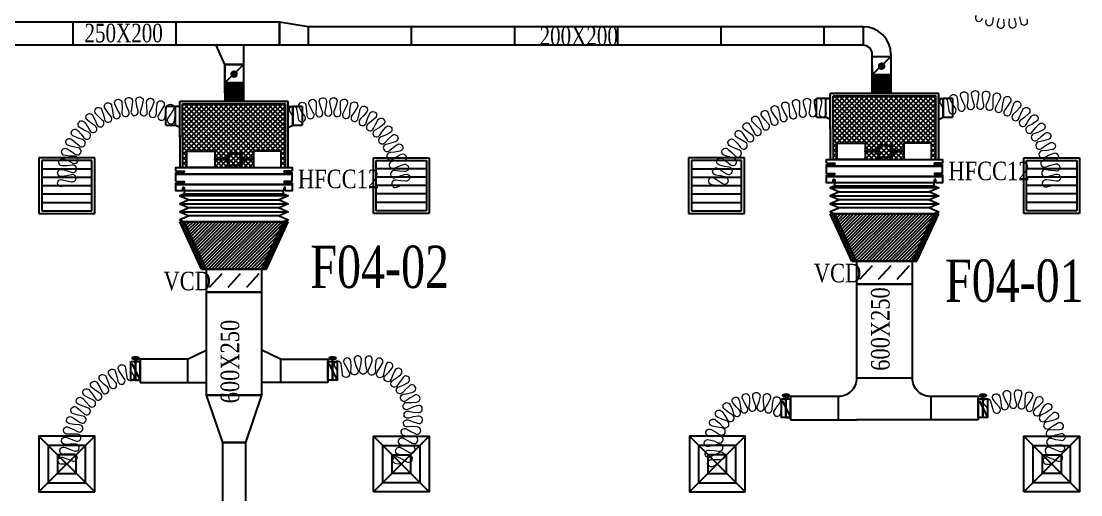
# Model space of a CAD drawing. Header units: metres. Extents: x 352651 to 1421851, y -87441 to -24441.
# Drawn here: x 666491 to 677895, y -72090 to -66988 of the extents above; entities that cross this region are included whole.
import ezdxf
from ezdxf.enums import TextEntityAlignment as Align

# ---------------------------------------------------------------- set-up
doc = ezdxf.new("R2010")
doc.units = ezdxf.units.M
doc.header["$LTSCALE"] = 300
doc.header["$MEASUREMENT"] = 0
for name, color, linetype in [('bat noi mem', 4, 'CONTINUOUS'), ('CUAGIO', 2, 'CONTINUOUS'), ('KT', 1, 'CONTINUOUS'), ('thiet bi', 11, 'CONTINUOUS')]:
    doc.layers.add(name, color=color, linetype=linetype)
doc.layers.add('noi mem', color=5, linetype='BATTING', lineweight=0)
doc.styles.add('PHU', font='vntimeh.shx', dxfattribs={"width": 0.8})
doc.styles.add('ROMANS', font='romans.shx', dxfattribs={"width": 0.75, "bigfont": 'romancvn.shx'})
doc.linetypes.add('BATTING', pattern='A,0.0001,-0.1,[134,ltypeshp.shx,S=0.1,R=0,X=-0.1,Y=0],-0.2,[134,ltypeshp.shx,S=0.1,R=180,X=0.1,Y=0],-0.1', length=0.4001)
pattern_1 = [(0, (207596.001, 216126.754), (6.25, -12.5), [0, -12.5])]
pattern_2 = [(0, (214595.673, 216212.526), (6.25, -12.5), [0, -12.5])]

# ---------------------------------------------------------------- blocks, each defined once
blk = doc.blocks.new('SAD')
at = {"layer": 'CUAGIO', "color": 8}
for p, q in [((-300, -300), (300, 300)), ((300, -300), (-300, 300))]:
    blk.add_line(p, q, dxfattribs=at)
at = {"layer": 'CUAGIO'}
blk.add_lwpolyline([(300, -300), (300, 300), (-300, 300), (-300, -300)], close=True, dxfattribs=at)
at = {"layer": 'CUAGIO', "color": 8}
for points in [[(200, -200), (200, 200), (-200, 200), (-200, -200)], [(100, -100), (100, 100), (-100, 100), (-100, -100)]]:
    blk.add_lwpolyline(points, close=True, dxfattribs=at)
blk = doc.blocks.new('SAG')
at = {"layer": 'CUAGIO'}
for p, q in [((-300, 300), (-300, -300)), ((300, 300), (-300, 300)), ((300, -300), (300, 300)), ((-300, -300), (300, -300))]:
    blk.add_line(p, q, dxfattribs=at)
at = {"layer": 'CUAGIO', "color": 8}
for p, q in [((-270, 270), (-270, -270)), ((270, 270), (-270, 270)), ((-180, -270), (-180, 270)), ((-90, -270), (-90, 270)), ((0, -270), (0, 270)), ((90, -270), (90, 270)), ((180, -270), (180, 270)), ((270, -270), (270, 270)), ((-270, -270), (270, -270))]:
    blk.add_line(p, q, dxfattribs=at)
blk = doc.blocks.new('1-van gio D200')
at = {"layer": 'CUAGIO'}
h = blk.add_hatch(dxfattribs=at)
h.set_pattern_fill('ANSI31', color=256, scale=100, style=0)
edge = h.paths.add_edge_path()
edge.add_ellipse((486127, -58494), major_axis=(-38.1, 0), ratio=0.310482, start_angle=0, end_angle=360, ccw=False)
for p, q in [((486127, -58257), (486127, -58494)), ((486167, -58437), (486087, -58277))]:
    blk.add_line(p, q, dxfattribs=at)
at = {"layer": 'CUAGIO', "const_width": 3}
for points in [[(486127, -58457), (486177, -58457), (486177, -58257), (486077, -58257), (486077, -58457), (486127, -58457)], [(486127, -58257), (486127, -58494)], [(486167, -58437), (486087, -58277)]]:
    blk.add_lwpolyline(points, dxfattribs=at)
at = {"layer": 'CUAGIO'}
blk.add_lwpolyline([(486177, -58457), (486077, -58457), (486077, -58257), (486177, -58257)], close=True, dxfattribs=at)
at = {"layer": 'CUAGIO', "const_width": 5.35}
blk.add_lwpolyline([(486131, -58357, -1), (486123, -58357, -1)], format="xyb", close=True, dxfattribs=at)
at = {"layer": 'CUAGIO', "extrusion": (0, 0, -1)}
blk.add_ellipse((486127, -58494), major_axis=(-38.1, 0), ratio=0.310482, start_param=-1.570796, end_param=4.712389, dxfattribs=at)
blk = doc.blocks.new('bac noi mem')
at = {"layer": 'bat noi mem'}
for p, q in [((493887, -64673), (493867, -64693)), ((494067, -64693), (493867, -64693)), ((493867, -64693), (493887, -64713)), ((493887, -64713), (493867, -64733)), ((494067, -64733), (493867, -64733)), ((493867, -64733), (493887, -64753)), ((493887, -64753), (493867, -64773)), ((494067, -64773), (493867, -64773)), ((493867, -64773), (493887, -64793)), ((494047, -64673), (493887, -64673)), ((494047, -64713), (493887, -64713)), ((494047, -64753), (493887, -64753)), ((494047, -64673), (494067, -64693)), ((494067, -64693), (494047, -64713)), ((494047, -64713), (494067, -64733)), ((494067, -64733), (494047, -64753)), ((494047, -64753), (494067, -64773)), ((494067, -64773), (494047, -64793)), ((493887, -64793), (493867, -64813)), ((494067, -64813), (493867, -64813)), ((493867, -64813), (493887, -64833)), ((493887, -64833), (493867, -64853)), ((494067, -64853), (493867, -64853)), ((493867, -64853), (493887, -64873)), ((494047, -64793), (493887, -64793)), ((494047, -64833), (493887, -64833)), ((494047, -64873), (493887, -64873)), ((494047, -64793), (494067, -64813)), ((494067, -64813), (494047, -64833)), ((494047, -64833), (494067, -64853)), ((494067, -64853), (494047, -64873))]:
    blk.add_line(p, q, dxfattribs=at)

msp = doc.modelspace()

# ---------------------------------------------------------------- hatches: boundary and pattern name
at = {"layer": 'CUAGIO'}
h = msp.add_hatch(dxfattribs=at)
h.set_pattern_fill('DOTS', color=256, scale=200, style=0)
h.set_pattern_definition([(0, (-166157.792, -7788.419), (6.25, -12.5), [0, -12.5])])
h.paths.add_polyline_path([(669366, -68562.9), (669336, -68562.9), (669336, -67882.9), (668229, -67882.9), (668229, -68235.6), (668229, -68562.9), (668199, -68562.9), (668199, -68220.6), (668199, -67852.9), (669366, -67852.9)])
h = msp.add_hatch(dxfattribs=at)
h.set_pattern_fill('DOTS', color=256, scale=200, style=0)
h.set_pattern_definition([(0, (-159158.121, -7702.647), (6.25, -12.5), [0, -12.5])])
h.paths.add_polyline_path([(676365.6, -68477.1), (676335.6, -68477.1), (676335.6, -67797.1), (675228.6, -67797.1), (675228.6, -68149.8), (675228.6, -68477.1), (675198.6, -68477.1), (675198.6, -68134.8), (675198.6, -67767.1), (676365.6, -67767.1)])
at = {"layer": 'CUAGIO', "ltscale": 1.5}
h = msp.add_hatch(dxfattribs=at)
h.set_pattern_fill('ANSI37', color=9, scale=300, angle=360, style=0)
h.set_pattern_definition([(45, (3899.67, 85.772), (-26.5165043, 26.5165043), []), (135, (3899.67, 85.772), (-26.5165043, -26.5165043), [])])
h.paths.add_polyline_path([(675228.6, -67797.1), (675228.6, -68149.8), (675228.6, -68477.1), (675274.7, -68477.1), (675274.7, -68302.1), (675574.7, -68302.1), (675574.7, -68385.1), (675694.3, -68385.1), (675694.3, -68369.4), (675704.9, -68369.4), (675704.9, -68409.8), (675694.3, -68409.8), (675694.3, -68394.2), (675574.7, -68394.2), (675574.7, -68477.1), (675718, -68477.1), (675718, -68455, -0.3246808), (675714.8, -68452.7, 0.7258824), (675721.2, -68452.7), (675721.2, -68450.5, -0.5097979), (675718, -68455), (675718, -68477.1), (675989.6, -68477.1), (675989.6, -68394.2), (675884.3, -68394.2), (675884.3, -68409.8), (675873.8, -68409.8), (675873.8, -68369.4), (675884.3, -68369.4), (675884.3, -68385.1), (675989.6, -68385.1), (675989.6, -68302.1), (676289.6, -68302.1), (676289.6, -68477.1), (676335.6, -68477.1), (676335.6, -67797.1)])
h.paths.add_polyline_path([(675857.4, -68326.6), (675857.4, -68452.7, 0.3246808), (675860.7, -68455, -0.5097977), (675857.4, -68450.5), (675857.4, -68328.7, -1.0000004), (675863.9, -68326.6, 0.7258824)], flags=16)
h = msp.add_hatch(dxfattribs=at)
h.set_pattern_fill('ANSI37', color=9, scale=300, angle=360, style=0)
h.set_pattern_definition([(45, (-3100, 0), (-26.5165043, 26.5165043), []), (135, (-3100, 0), (-26.5165043, -26.5165043), [])])
h.paths.add_polyline_path([(668229, -67882.9), (668229, -68235.6), (668229, -68562.9), (668275, -68562.9), (668275, -68387.9), (668575, -68387.9), (668575, -68470.8), (668694.7, -68470.8), (668694.7, -68455.2), (668705.2, -68455.2), (668705.2, -68495.6), (668694.7, -68495.6), (668694.7, -68479.9), (668575, -68479.9), (668575, -68562.9), (668718.3, -68562.9), (668718.3, -68540.8, -0.3246808), (668715.1, -68538.4, 0.7258824), (668721.6, -68538.4), (668721.6, -68536.3, -0.5097979), (668718.3, -68540.8), (668718.3, -68562.9), (668989.9, -68562.9), (668989.9, -68479.9), (668884.7, -68479.9), (668884.7, -68495.6), (668874.1, -68495.6), (668874.1, -68455.2), (668884.7, -68455.2), (668884.7, -68470.8), (668989.9, -68470.8), (668989.9, -68387.9), (669289.9, -68387.9), (669289.9, -68562.9), (669336, -68562.9), (669336, -67882.9)])
h.paths.add_polyline_path([(668857.8, -68412.3), (668857.8, -68538.4, 0.3246808), (668861, -68540.8, -0.5097977), (668857.8, -68536.3), (668857.8, -68414.4, -1.0000004), (668864.2, -68412.3, 0.7258824)], flags=16)
at = {"layer": 'CUAGIO'}
h = msp.add_hatch(dxfattribs=at)
h.set_pattern_fill('DOTS', color=256, scale=200, style=0)
h.set_pattern_definition(pattern_2)
h.paths.add_polyline_path([(675248.6, -69062.6), (675198.6, -69062.6), (675432.1, -69572.6), (675482.1, -69572.6)])
h = msp.add_hatch(dxfattribs=at)
h.set_pattern_fill('ANSI31', color=256, scale=200, style=0)
h.set_pattern_definition([(45, (-181458.12, -88159.012), (-17.6776695, 17.6776695), [])])
h.paths.add_polyline_path([(676082.1, -69572.6), (675482.1, -69572.6), (675248.6, -69062.6), (676315.6, -69062.6)])
h = msp.add_hatch(dxfattribs=at)
h.set_pattern_fill('DOTS', color=256, scale=200, style=0)
h.set_pattern_definition(pattern_2)
h.paths.add_polyline_path([(676082.1, -69572.6), (676132.1, -69572.6), (676365.6, -69062.6), (676315.6, -69062.6)])
h = msp.add_hatch(dxfattribs=at)
h.set_pattern_fill('DOTS', color=256, scale=200, style=0)
h.set_pattern_definition(pattern_1)
h.paths.add_polyline_path([(668249, -69148.4), (668199, -69148.4), (668432.5, -69658.4), (668482.5, -69658.4)])
h = msp.add_hatch(dxfattribs=at)
h.set_pattern_fill('ANSI31', color=256, scale=200, style=0)
h.set_pattern_definition([(45, (-181457.792, -88414.807), (-17.6776695, 17.6776695), [])])
h.paths.add_polyline_path([(669082.5, -69658.4), (668482.5, -69658.4), (668249, -69148.4), (669316, -69148.4)])
h = msp.add_hatch(dxfattribs=at)
h.set_pattern_fill('DOTS', color=256, scale=200, style=0)
h.set_pattern_definition(pattern_1)
h.paths.add_polyline_path([(669082.5, -69658.4), (669132.5, -69658.4), (669366, -69148.4), (669316, -69148.4)])

# ---------------------------------------------------------------- linework, layer by layer
at = {"layer": 'bat noi mem'}
for p, q in [((669366, -68869.8), (668199, -68869.8)), ((676365.6, -68784), (675198.6, -68784)), ((675198.6, -68869.8), (676365.6, -68869.8)), ((675298.6, -68826.9), (676265.6, -68826.9)), ((668199, -68955.5), (669366, -68955.5)), ((668299, -68912.7), (669266, -68912.7)), ((675198.6, -68955.5), (676365.6, -68955.5)), ((676265.6, -68912.6), (675298.6, -68912.6)), ((668199, -69041.2), (669366, -69041.2)), ((669266, -68998.4), (668299, -68998.4)), ((669266, -69084.1), (668299, -69084.1)), ((675248.6, -69062.6), (676315.6, -69062.6)), ((676315.6, -69062.6), (675248.6, -69062.6)), ((676265.6, -68998.3), (675298.6, -68998.3)), ((668249, -69148.4), (669316, -69148.4)), ((669316, -69148.4), (668249, -69148.4))]:
    msp.add_line(p, q, dxfattribs=at)
for points in [[(675248.6, -68762.6), (675198.6, -68784), (675298.6, -68826.9), (675198.6, -68869.8), (675298.6, -68912.6), (675198.6, -68955.5), (675298.6, -68998.3), (675198.6, -69041.2), (675248.6, -69062.6)], [(676315.6, -68762.6), (676365.6, -68784), (676265.6, -68826.9), (676365.6, -68869.8), (676265.6, -68912.6), (676365.6, -68955.5), (676265.6, -68998.3), (676365.6, -69041.2), (676315.6, -69062.6)], [(668249, -68848.4), (668199, -68869.8), (668299, -68912.7), (668199, -68955.5), (668299, -68998.4), (668199, -69041.2), (668299, -69084.1), (668199, -69127), (668249, -69148.4)], [(669316, -68848.4), (669366, -68869.8), (669266, -68912.7), (669366, -68955.5), (669266, -68998.4), (669366, -69041.2), (669266, -69084.1), (669366, -69127), (669316, -69148.4)]]:
    msp.add_lwpolyline(points, dxfattribs=at)
at = {"layer": 'CUAGIO'}
for p, q in [((669269.6, -66997.2), (664829.6, -66997.2)), ((669269.6, -66997.2), (669269.6, -67247.2)), ((669579.6, -67047.2), (669269.6, -66997.2)), ((675551.5, -67047.2), (669579.6, -67047.2)), ((669579.6, -67047.2), (669579.6, -67247.2)), ((670689.6, -67047.2), (670689.6, -67247.2)), ((671799.6, -67047.2), (671799.6, -67247.2)), ((672909.5, -67047.2), (672909.5, -67247.2)), ((674019.5, -67047.2), (674019.5, -67247.2)), ((675129.5, -67047.2), (675129.5, -67247.2)), ((675551.5, -67047.2), (675551.5, -67247.2)), ((675551.5, -67247.2), (664629.7, -67247.2)), ((675551.5, -67247.2), (667015.4, -67247.2)), ((668682.5, -67452.9), (668589.8, -67247.2)), ((668882.5, -67247.2), (668882.5, -67564.3)), ((675651.5, -67567.1), (675651.5, -67347.2)), ((675651.5, -67367.2), (675851.5, -67367.2)), ((675651.5, -67567.1), (675851.5, -67367.2)), ((675851.5, -67347.2), (675851.5, -67767.1)), ((668882.5, -67452.9), (668682.5, -67452.9)), ((668682.5, -67652.9), (668882.5, -67452.9)), ((668682.5, -67759.9), (668682.5, -67452.9)), ((668682.5, -67452.9), (668882.5, -67452.9)), ((668882.5, -67441.9), (668882.5, -67652.9)), ((668882.5, -67445.7), (668882.5, -67759.9)), ((675651.5, -67731.8), (675651.5, -67520.8)), ((675851.5, -67567.1), (675651.5, -67567.1)), ((675851.5, -67520.8), (675851.5, -67731.8)), ((668882.5, -67652.9), (668682.5, -67652.9)), ((668199, -68235.6), (668199, -67852.9)), ((675048.9, -68021), (675048.9, -67821)), ((675148.6, -67821), (675048.9, -67821)), ((675148.6, -67821), (675148.6, -68021)), ((675148.6, -67821), (675148.6, -68021)), ((675198.6, -68149.8), (675198.6, -67767.1)), ((675228.6, -68149.8), (675228.6, -67797.1)), ((676415.6, -68021), (676415.6, -67821)), ((676415.6, -67821), (676415.6, -68021)), ((676415.6, -68021), (676415.6, -67821)), ((676515.3, -67821), (676515.3, -68021)), ((668049.3, -68106.8), (668049.3, -67906.8)), ((668149, -67906.8), (668049.3, -67906.8)), ((668149, -67906.8), (668149, -68106.8)), ((668149, -67906.8), (668149, -68106.8)), ((668149, -67906.8), (668149, -68106.8)), ((668229, -68235.6), (668229, -67882.9)), ((669416, -68106.8), (669416, -67906.8)), ((669416, -67906.8), (669416, -68106.8)), ((669416, -68106.8), (669416, -67906.8)), ((669515.7, -67906.8), (669515.7, -68106.8)), ((676415.6, -68021), (676515.3, -68021)), ((669416, -68106.8), (669515.7, -68106.8)), ((675198.6, -68134.8), (675198.6, -68477.1)), ((675228.6, -68134.8), (675228.6, -68477.1)), ((668199, -68220.6), (668199, -68562.9)), ((668229, -68220.6), (668229, -68562.9)), ((676365.6, -69062.6), (675198.6, -69062.6)), ((675432.1, -69572.6), (675198.6, -69062.6)), ((675198.6, -69062.6), (676365.6, -69062.6)), ((675248.6, -69062.6), (676315.6, -69062.6)), ((676315.6, -69062.6), (675248.6, -69062.6)), ((675482.1, -69572.6), (675248.6, -69062.6)), ((676082.1, -69572.6), (676315.6, -69062.6)), ((676132.1, -69572.6), (676365.6, -69062.6)), ((669366, -69148.4), (668199, -69148.4)), ((668432.5, -69658.4), (668199, -69148.4)), ((668199, -69148.4), (669366, -69148.4)), ((668249, -69148.4), (669316, -69148.4)), ((669316, -69148.4), (668249, -69148.4)), ((668482.5, -69658.4), (668249, -69148.4)), ((669082.5, -69658.4), (669316, -69148.4)), ((669132.5, -69658.4), (669366, -69148.4)), ((668482.5, -69658.4), (668432.5, -69658.4)), ((668432.5, -69658.4), (669132.5, -69658.4)), ((668482.5, -69658.4), (668432.5, -69658.4)), ((669082.5, -69658.4), (669132.5, -69658.4)), ((669082.5, -69658.4), (669132.5, -69658.4)), ((675482.1, -69572.6), (675432.1, -69572.6)), ((675432.1, -69572.6), (676132.1, -69572.6)), ((675482.1, -69572.6), (675432.1, -69572.6)), ((675649.1, -69623.3), (675515.2, -69771.9)), ((675849.1, -69623.3), (675715.2, -69771.9)), ((676049.1, -69623.3), (675915.2, -69771.9)), ((676082.1, -69572.6), (676132.1, -69572.6)), ((676082.1, -69572.6), (676132.1, -69572.6)), ((668649.4, -69709.1), (668515.5, -69857.7)), ((668849.4, -69709.1), (668715.5, -69857.7)), ((669049.4, -69709.1), (668915.5, -69857.7)), ((676082.1, -69822.6), (675482.1, -69822.6)), ((669082.5, -69908.4), (668482.5, -69908.4)), ((668282.5, -70630.3), (668482.5, -70530.3)), ((669282.5, -70630.3), (669082.5, -70530.3)), ((668282.5, -70630.3), (667772.5, -70630.3)), ((667772.5, -70630.3), (667772.5, -70880.3)), ((668282.5, -70630.3), (668282.5, -70880.3)), ((669282.5, -70630.3), (669792.5, -70630.3)), ((669282.5, -70630.3), (669282.5, -70880.3)), ((669792.5, -70630.3), (669792.5, -70880.3)), ((667772.5, -70880.3), (668482.5, -70880.3)), ((669792.5, -70880.3), (669082.5, -70880.3)), ((676082.1, -70832.6), (675482.1, -70832.6)), ((674772.1, -71032.6), (674772.1, -71282.6)), ((675282.1, -71032.6), (675282.1, -71282.6)), ((676282.1, -71032.6), (676282.1, -71282.6)), ((676792.1, -71032.6), (676792.1, -71282.6)), ((674772.1, -71282.6), (675482.1, -71282.6)), ((676792.1, -71282.6), (675482.1, -71282.6))]:
    msp.add_line(p, q, dxfattribs=at)
at = {"layer": 'CUAGIO', "color": 2}
for p, q in [((667049.6, -67247.2), (667049.6, -66997.2)), ((668159.6, -67247.2), (668159.6, -66997.2)), ((669269.6, -67247.2), (669269.6, -66997.2)), ((668682.5, -67452.9), (668682.5, -67852.9)), ((668882.5, -67425.7), (668882.5, -67852.9)), ((675651.5, -67467.2), (675651.5, -67767.1)), ((675851.5, -67467.2), (675851.5, -67767.1)), ((669366, -67852.9), (668199, -67852.9)), ((669366, -68562.9), (669366, -67852.9)), ((676365.6, -67767.1), (675198.6, -67767.1)), ((676335.6, -67797.1), (675228.6, -67797.1)), ((676335.6, -68477.1), (676335.6, -67797.1)), ((676365.6, -68477.1), (676365.6, -67767.1)), ((669336, -67882.9), (668229, -67882.9)), ((669336, -68562.9), (669336, -67882.9))]:
    msp.add_line(p, q, dxfattribs=at)
at = {"layer": 'CUAGIO'}
for points, const_width in [([(675731.5, -67472.6, -1), (675771.5, -67472.6, -1)], 40), ([(668762.5, -67558.4, -1), (668802.5, -67558.4, -1)], 40), ([(668577.5, -69783.4, -1), (668587.5, -69783.4, -1)], 10), ([(668777.5, -69783.4, -1), (668787.5, -69783.4, -1)], 10), ([(668977.5, -69783.4, -1), (668987.5, -69783.4, -1)], 10), ([(675577.1, -69697.6, -1), (675587.1, -69697.6, -1)], 10), ([(675777.1, -69697.6, -1), (675787.1, -69697.6, -1)], 10), ([(675977.1, -69697.6, -1), (675987.1, -69697.6, -1)], 10)]:
    msp.add_lwpolyline(points, format="xyb", close=True, dxfattribs=dict(at, const_width=const_width))
for points in [[(675851.5, -67767.1), (675651.5, -67767.1), (675651.5, -67567.1), (675851.5, -67567.1)], [(668482.5, -69908.4), (669082.5, -69908.4), (669082.5, -69658.4), (668482.5, -69658.4)], [(675482.1, -69822.6), (676082.1, -69822.6), (676082.1, -69572.6), (675482.1, -69572.6)], [(667772.5, -70655.3), (667722.5, -70655.3), (667722.5, -70855.3), (667772.5, -70855.3)], [(669792.5, -70655.3), (669842.5, -70655.3), (669842.5, -70855.3), (669792.5, -70855.3)], [(669082.5, -71018.4), (668482.5, -71018.4), (668657.5, -71528.4), (668907.5, -71528.4)], [(674772.1, -71057.6), (674722.1, -71057.6), (674722.1, -71257.6), (674772.1, -71257.6)], [(676792.1, -71057.6), (676842.1, -71057.6), (676842.1, -71257.6), (676792.1, -71257.6)], [(668657.5, -71528.4), (668657.5, -72638.4), (668907.5, -72638.4), (668907.5, -71528.4)]]:
    msp.add_lwpolyline(points, close=True, dxfattribs=at)
for points in [[(675198.6, -67821), (675148.6, -67821)], [(675148.6, -67821), (675198.6, -67821)], [(676365.6, -67821), (676415.6, -67821)], [(676365.6, -67821), (676415.6, -67821)], [(676515.3, -67821), (676415.6, -67821)], [(668199, -67906.8), (668149, -67906.8)], [(669366, -67906.8), (669416, -67906.8)], [(669366, -67906.8), (669416, -67906.8)], [(669515.7, -67906.8), (669416, -67906.8)], [(675048.9, -68021), (675148.6, -68021)], [(675198.6, -68046.3), (675148.6, -68021)], [(676365.6, -68046.3), (676415.6, -68021)], [(668049.3, -68106.8), (668149, -68106.8)], [(668199, -68132), (668149, -68106.8)], [(669366, -68132), (669416, -68106.8)]]:
    msp.add_lwpolyline(points, dxfattribs=at)
at = {"layer": 'CUAGIO', "color": 2}
msp.add_lwpolyline([(676792.1, -71032.6), (676282.1, -71032.6, -0.4142136), (676082.1, -70832.6), (676082.1, -69822.6), (675482.1, -69822.6), (675482.1, -70832.6, -0.4142136), (675282.1, -71032.6), (674772.1, -71032.6)], format="xyb", dxfattribs=at)
msp.add_lwpolyline([(668482.5, -71018.4), (669082.5, -71018.4), (669082.5, -69908.4), (668482.5, -69908.4)], close=True, dxfattribs=at)
at = {"layer": 'CUAGIO'}
for radius in [300, 100]:
    msp.add_arc((675551.5, -67347.2), radius, 0, 90, dxfattribs=at)
at = {"layer": 'noi mem', "linetype": 'ByBlock', "ltscale": 1.5}
for points in [[(676769.5, -66925.7, 1.3333333), (676838.1, -66956)], [(676877.1, -66974.5, 1.3333333), (676948.2, -66998.4), (676955.8, -66947.3)], [(677011.3, -66959.2), (676997.3, -67008.9, 1.3333333), (677072, -67016.1), (677067.8, -66964.6)], [(677124.5, -66963.6), (677122.2, -67015.2, 1.3333333), (677196.5, -67005.3), (677180.8, -66956.1)], [(677235.8, -66942.3), (677245.2, -66993, 1.3333333), (677315.4, -66966.6)], [(676415.6, -67921), (676388.6, -67877.8, -1.3333333), (676458.8, -67851.4), (676467, -67901.7), (676475.1, -67952.1, 1.3333333), (676545.3, -67925.8), (676518.4, -67882.5), (676493.3, -67837.6, -1.3333333), (676564.7, -67814.5), (676570.6, -67865.7), (676572.7, -67916.1, 1.3333333), (676645.5, -67898.1), (676623.9, -67852.5), (676605.3, -67804.5, -1.3333333), (676679.2, -67791.6), (676677.9, -67843.1), (676673, -67893.4, 1.3333333), (676747.6, -67885.7), (676732.5, -67837.4), (676720.7, -67787.3, -1.3333333), (676795.7, -67784.8), (676787.3, -67835.6), (676775.4, -67884.7, 1.3333333), (676850.4, -67887.5), (676842.1, -67837.6), (676837.5, -67786.4, -1.3333333), (676912.1, -67794.3), (676896.7, -67843.5), (676878.1, -67890.5, 1.3333333), (676951.9, -67903.6), (676950.7, -67853.1), (676953.2, -67801.7, -1.3333333), (677026, -67819.9), (677003.9, -67866.4), (676979, -67910.4, 1.3333333), (677050.3, -67933.7), (677056.1, -67883.5), (677065.7, -67832.9, -1.3333333), (677135.2, -67861.1), (677106.9, -67904.1), (677076.1, -67944.2, 1.3333333), (677143.4, -67977.1), (677156.2, -67928.2), (677172.8, -67879.5, -1.3333333), (677237.7, -67917.1), (677203.6, -67955.7), (677167.6, -67991.1, 1.3333333), (677229.7, -68033.1), (677249.1, -67986.5), (677272.3, -67940.5, -1.3333333), (677331.3, -67986.8), (677292.3, -68020.3), (677251.6, -68050.3, 1.3333333), (677307.3, -68100.6), (677333, -68057.1), (677362.4, -68014.8, -1.3333333), (677414.4, -68068.8), (677371.1, -68096.6), (677326.6, -68120.6, 1.3333333), (677374.8, -68178.1), (677406.3, -68138.6), (677441.2, -68100.9, -1.3333333), (677485.3, -68161.6), (677438.5, -68183), (677391.1, -68200.7, 1.3333333), (677430.8, -68264.3), (677467.5, -68229.6), (677507.4, -68197.1, -1.3333333), (677542.5, -68263.3), (677493.2, -68278.1), (677443.9, -68289, 1.3333333), (677474.3, -68357.5), (677515.5, -68328.2), (677559.5, -68301.5, -1.3333333), (677585.1, -68372), (677534.2, -68379.8), (677483.8, -68383.7, 1.3333333), (677504.4, -68455.8), (677549.3, -68432.5), (677596.6, -68412.2, -1.3333333), (677612.1, -68485.6), (677560.6, -68486.2), (677510.2, -68483.1, 1.3333333), (677520.6, -68557.4), (677568.2, -68540.5), (677617.7, -68526.8, -1.3333333), (677623.2, -68601.6), (677572.3, -68595.2), (677521.8, -68588.2, 1.3333333), (677526.3, -68663.1), (677575.6, -68650), (677624.9, -68637, -1.3333333), (677629.4, -68711.8), (677578.9, -68704.8), (677528.3, -68697.7, 1.3333333), (677532.8, -68772.6), (677582.1, -68759.6)], [(666982.1, -68759.6), (666932.1, -68770.3, -1.3333333), (666932.1, -68695.3), (666982.1, -68706), (667032.1, -68716.8, 1.3333333), (667032.2, -68641.8), (666982.2, -68652.4), (666931.3, -68660.9, -1.3333333), (666934.6, -68586), (666984.6, -68598.9), (667032.5, -68615.3, 1.3333333), (667041.2, -68540.8), (666990.8, -68545.8), (666939.2, -68546.9, -1.3333333), (666953.1, -68473.2), (667000.7, -68493.1), (667045.9, -68516.1, 1.3333333), (667065, -68443.6), (667014.3, -68441.3), (666963.1, -68435.2, -1.3333333), (666987.3, -68364.2), (667031.6, -68390.7), (667073.1, -68419.8, 1.3333333), (667102.2, -68350.7), (667052.4, -68341.3), (667002.6, -68328, -1.3333333), (667036.5, -68261.1), (667076.7, -68293.6), (667113.6, -68328.3, 1.3333333), (667152.2, -68264), (667104.2, -68247.7), (667056.8, -68227.5, -1.3333333), (667099.8, -68166.1), (667135, -68203.8), (667166.7, -68243.4, 1.3333333), (667214, -68185.2), (667168.8, -68162.3), (667124.6, -68135.6, -1.3333333), (667176, -68080.9), (667205.4, -68123.2), (667231.2, -68166.9, 1.3333333), (667286.2, -68116), (667244.7, -68086.9), (667204.8, -68054.2, -1.3333333), (667263.3, -68007.3), (667286.5, -68053.4), (667305.9, -68100.2, 1.3333333), (667367.6, -68057.6), (667330.6, -68022.9), (667295.7, -67985, -1.3333333), (667360.3, -67946.8), (667376.7, -67995.7), (667389.2, -68044.8, 1.3333333), (667456.3, -68011.3), (667424.6, -67971.8), (667395.4, -67929.2, -1.3333333), (667464.7, -67900.6), (667474.1, -67951.3), (667479.6, -68001.7, 1.3333333), (667550.7, -67978), (667524.9, -67934.4), (667502, -67888.2, -1.3333333), (667574.7, -67869.6), (667576.8, -67921.2), (667575.1, -67971.8, 1.3333333), (667648.9, -67958.4), (667629.5, -67911.6), (667613.4, -67862.6, -1.3333333), (667687.9, -67854.5), (667682.7, -67905.8), (667673.9, -67955.7, 1.3333333), (667748.8, -67952.9), (667736.2, -67903.8), (667727.2, -67853, -1.3333333), (667802.2, -67855.5), (667789.8, -67905.6), (667774, -67953.7, 1.3333333), (667848.5, -67961.5), (667843, -67911.2), (667841.3, -67859.6, -1.3333333), (667915.1, -67872.6), (667895.8, -67920.5), (667873.3, -67965.9, 1.3333333), (667946, -67984.2), (667947.7, -67933.5), (667953.2, -67882.2, -1.3333333), (668024.5, -67905.6), (667998.6, -67950.2), (667971, -67993.2, 1.3333333), (668041.2, -68019.6), (668048.7, -67969), (668056.3, -67918.5, -1.3333333), (668126.5, -67944.9), (668098.8, -67987.9), (668071.2, -68030.9, 1.3333333), (668141.4, -68057.4), (668149, -68006.8)], [(669416, -68006.8), (669386.6, -67964.8, -1.3333333), (669455.9, -67936.2), (669464.7, -67986.7), (669473.5, -68037.2, 1.3333333), (669542.8, -68008.6), (669513.4, -67966.6), (669485.7, -67923, -1.3333333), (669556.1, -67897.3), (669562.9, -67948.5), (669566, -67999.2, 1.3333333), (669638, -67978.4), (669613.6, -67933.9), (669592, -67886.9, -1.3333333), (669665.4, -67871.1), (669665.1, -67922.8), (669661.1, -67973.4, 1.3333333), (669735.4, -67962.7), (669717.3, -67915.3), (669702.4, -67865.8, -1.3333333), (669777.2, -67860.2), (669769.8, -67911.3), (669759, -67960.9, 1.3333333), (669834, -67960.5), (669822.5, -67911), (669814.6, -67860, -1.3333333), (669889.4, -67864.7), (669875.1, -67914.3), (669857.6, -67962, 1.3333333), (669931.9, -67971.9), (669927.4, -67921.3), (669926.5, -67869.6, -1.3333333), (670000, -67884.6), (669979, -67931.8), (669955.1, -67976.6, 1.3333333), (670027.4, -67996.5), (670029.8, -67945.8), (670036.1, -67894.5, -1.3333333), (670106.8, -67919.4), (670079.5, -67963.3), (670049.7, -68004.4, 1.3333333), (670118.6, -68034.1), (670127.9, -67984.2), (670141.1, -67934.2, -1.3333333), (670207.8, -67968.6), (670174.8, -68008.3), (670139.6, -68044.9, 1.3333333), (670203.7, -68083.8), (670219.9, -68035.6), (670239.8, -67988, -1.3333333), (670301.1, -68031.2), (670262.9, -68066), (670223, -68097.4, 1.3333333), (670281.2, -68144.7), (670303.8, -68099.2), (670330.1, -68054.8, -1.3333333), (670384.9, -68105.9), (670342.4, -68135.2), (670298.5, -68160.9, 1.3333333), (670349.7, -68215.7), (670378.3, -68173.7), (670410.5, -68133.3, -1.3333333), (670457.7, -68191.5), (670411.5, -68214.7), (670364.6, -68234.1, 1.3333333), (670407.7, -68295.4), (670441.9, -68257.8), (670479.2, -68222.1, -1.3333333), (670518.1, -68286.3), (670469.1, -68302.9), (670420, -68315.6, 1.3333333), (670454.3, -68382.3), (670493.3, -68349.7), (670535.2, -68319.5, -1.3333333), (670564.8, -68388.4), (670514.1, -68398.1), (670463.7, -68404, 1.3333333), (670488.5, -68474.8), (670531.6, -68447.9), (670577.2, -68423.7, -1.3333333), (670597.2, -68496), (670545.6, -68498.7), (670494.8, -68497.6, 1.3333333), (670509.7, -68571.1), (670556, -68550.3), (670604.4, -68532.5, -1.3333333), (670614.5, -68606.8), (670563.1, -68602.6), (670512.2, -68597.5, 1.3333333), (670521.2, -68672), (670569.5, -68654.9), (670617.8, -68637.8, -1.3333333), (670626.8, -68712.3), (670575.8, -68707.2), (670524.8, -68702.2, 1.3333333), (670533.8, -68776.6), (670582.1, -68759.6)], [(673974.6, -68759.6), (673924.8, -68749.1, -1.3333333), (673953.5, -68679.8), (673996.1, -68707.6), (674038.7, -68735.4, 1.3333333), (674067.3, -68666.1), (674017.6, -68655.7), (673967.8, -68645.3, -1.3333333), (673996.4, -68575.9), (674039, -68603.7), (674081.6, -68631.5, 1.3333333), (674110.3, -68562.2), (674060.5, -68551.8), (674010.7, -68539.7, -1.3333333), (674041.4, -68471.3), (674083.5, -68500.5), (674123.3, -68531.6, 1.3333333), (674157.7, -68465), (674109.3, -68450.6), (674061.1, -68433.2, -1.3333333), (674099.1, -68368.5), (674137.8, -68402.1), (674174, -68437.4, 1.3333333), (674215.4, -68374.9), (674168.9, -68355.3), (674122.8, -68332.7, -1.3333333), (674167.6, -68272.6), (674202.4, -68310.2), (674234.5, -68349.2, 1.3333333), (674282.6, -68291.6), (674238.4, -68267), (674195.1, -68239.6, -1.3333333), (674246.2, -68184.7), (674276.7, -68225.9), (674304.4, -68268.1, 1.3333333), (674358.3, -68216), (674317.1, -68186.8), (674277.1, -68154.9, -1.3333333), (674333.8, -68105.8), (674359.7, -68150.1), (674382.6, -68195.1, 1.3333333), (674441.9, -68149.2), (674404.1, -68115.7), (674367.8, -68079.6, -1.3333333), (674429.5, -68037), (674450.4, -68083.8), (674468.3, -68131, 1.3333333), (674532.2, -68091.9), (674498.3, -68054.4), (674466.1, -68014.6, -1.3333333), (674532.1, -67978.9), (674547.8, -68027.7), (674560.4, -68076.6, 1.3333333), (674628.3, -68044.7), (674598.6, -68003.8), (674570.9, -67960.6, -1.3333333), (674640.4, -67932.4), (674650.7, -67982.6), (674658, -68032.6, 1.3333333), (674728.9, -68008.2), (674703.8, -67964.3), (674681, -67918.4, -1.3333333), (674753.2, -67897.9), (674757.9, -67949), (674759.7, -67999.4, 1.3333333), (674832.8, -67982.9), (674812.7, -67936.6), (674795, -67888.5, -1.3333333), (674869, -67875.9), (674868.1, -67927.2), (674864.4, -67977.5, 1.3333333), (674938.9, -67969), (674924, -67920.8), (674911.6, -67871.1, -1.3333333), (674986.5, -67866.6), (674980.1, -67917.5), (674970.9, -67967.1, 1.3333333), (675045.9, -67966.8), (675036.3, -67917.2), (675028.6, -67866.9, -1.3333333), (675103.5, -67869.4), (675092.5, -67919.1), (675081.3, -67968.7, 1.3333333), (675156.3, -67971.3), (675148.6, -67921)], [(666982.1, -71759.6), (666931.1, -71761, -1.3333333), (666944.2, -71687.1), (666991.6, -71706), (667039.1, -71724.8, 1.3333333), (667052.1, -71650.9), (667001.1, -71652.3), (666950.1, -71653.8, -1.3333333), (666963.1, -71579.9), (667010.6, -71598.7), (667058, -71617.6, 1.3333333), (667071.1, -71543.7), (667020.1, -71545.1), (666969.1, -71546.5, -1.3333333), (666982.1, -71472.7), (667029.6, -71491.5), (667077, -71510.4, 1.3333333), (667090.1, -71436.6), (667039.1, -71437.9), (666987.7, -71437, -1.3333333), (667003.9, -71363.8), (667050.9, -71384.8), (667095.7, -71408.4, 1.3333333), (667116.5, -71336.4), (667066.1, -71332.5), (667015.1, -71325.1, -1.3333333), (667040.5, -71254.5), (667084.4, -71281.3), (667125.9, -71310.3, 1.3333333), (667155.6, -71241.5), (667106, -71231.3), (667056.4, -71217.6, -1.3333333), (667090.4, -71150.7), (667130.7, -71182.8), (667168.2, -71216.8, 1.3333333), (667206.3, -71152.2), (667158.4, -71135.9), (667110.9, -71116.1, -1.3333333), (667153, -71054), (667188.9, -71090.8), (667221.8, -71129.3, 1.3333333), (667267.8, -71070), (667222.3, -71047.8), (667177.6, -71022.2, -1.3333333), (667227.2, -70965.9), (667258.2, -71006.9), (667286, -71049.3, 1.3333333), (667339.1, -70996.2), (667296.7, -70968.4), (667255.6, -70937.4, -1.3333333), (667311.9, -70887.8), (667337.5, -70932.4), (667359.8, -70977.9, 1.3333333), (667419, -70931.9), (667380.5, -70899), (667343.7, -70863.1, -1.3333333), (667405.7, -70820.9), (667425.5, -70868.4), (667441.9, -70916.3, 1.3333333), (667506.5, -70878.1), (667472.4, -70840.7), (667440.3, -70800.4, -1.3333333), (667507.1, -70766.4), (667520.9, -70816), (667531.1, -70865.6, 1.3333333), (667600, -70835.8), (667570.8, -70794.4), (667543.3, -70751.4, -1.3333333), (667613.3, -70724.4), (667621.6, -70774.8), (667630, -70825.1, 1.3333333), (667700, -70798.2), (667672.5, -70755.3)], [(670582.1, -71759.6), (670531, -71756.3, -1.3333333), (670552.1, -71684.3), (670596.9, -71709.1), (670641.7, -71734, 1.3333333), (670662.8, -71662), (670611.7, -71658.7), (670560.5, -71655.5, -1.3333333), (670581.6, -71583.5), (670626.5, -71608.3), (670671.3, -71633.2, 1.3333333), (670692.4, -71561.2), (670641.2, -71557.9), (670590.1, -71554.6, -1.3333333), (670611.2, -71482.6), (670656, -71507.5), (670700.8, -71532.3, 1.3333333), (670721.9, -71460.3), (670670.8, -71457.1), (670619.6, -71453.8, -1.3333333), (670640.7, -71381.8), (670685.6, -71406.7), (670731.4, -71430.7, 1.3333333), (670750.9, -71358.3), (670699.3, -71355.9), (670648.7, -71358.5, -1.3333333), (670661.6, -71284.6), (670708.3, -71304.2), (670757.9, -71319.3, 1.3333333), (670763.7, -71244.5), (670712.3, -71251.8), (670663.2, -71264.1, -1.3333333), (670661.7, -71189.1), (670711.3, -71199.3), (670762.9, -71204.6, 1.3333333), (670754.2, -71130.1), (670705.2, -71147.2), (670659.3, -71168.6, -1.3333333), (670643.5, -71095.3), (670694.1, -71095.8), (670745.8, -71091.2, 1.3333333), (670723, -71019.7), (670678.1, -71045.8), (670637.2, -71075.6, -1.3333333), (670607.6, -71006.7), (670657.4, -70997.6), (670707.2, -70983.1, 1.3333333), (670671.2, -70917.3), (670632.2, -70951.5), (670597.7, -70988.6, -1.3333333), (670555.5, -70926.6), (670602.6, -70908.1), (670648.7, -70884.3, 1.3333333), (670600.7, -70826.7), (670569, -70867.8), (670542.3, -70910.8, -1.3333333), (670488.9, -70858), (670531.7, -70830.8), (670572.3, -70798.7, 1.3333333), (670514.2, -70751.3), (670490.9, -70797.7), (670472.9, -70845, -1.3333333), (670410.5, -70803.4), (670447.2, -70768.6), (670481, -70729.2, 1.3333333), (670414.8, -70693.9), (670400.9, -70743.8), (670392.3, -70793.7, -1.3333333), (670323.1, -70764.9), (670352.4, -70723.6), (670378, -70678.5, 1.3333333), (670306.3, -70656.5), (670302.2, -70708.2), (670303.3, -70758.8, -1.3333333), (670229.9, -70743.8), (670250.8, -70697.7), (670267.3, -70648.5, 1.3333333), (670192.7, -70640.7), (670198.5, -70692.2), (670209.3, -70741.7, -1.3333333), (670134.3, -70741), (670146, -70691.7), (670152.8, -70640.3, 1.3333333), (670078.1, -70646.9), (670093.7, -70696.3), (670113.8, -70742.8, -1.3333333), (670040.1, -70756.5), (670042.1, -70705.9), (670038.9, -70654.2, 1.3333333), (669966.8, -70674.9), (669991.6, -70720.5), (670018.8, -70763.9, -1.3333333), (669948, -70788.7), (669942, -70737.8), (669936.1, -70687, 1.3333333), (669865.3, -70711.8), (669892.5, -70755.3)], [(673982.1, -71759.6), (673936.7, -71783.6, -1.3333333), (673918.1, -71711), (673969.6, -71710.3), (674021, -71709.7, 1.3333333), (674002.5, -71637), (673957, -71661.1), (673909.6, -71682.7, -1.3333333), (673895.3, -71609), (673947.4, -71611.3), (673997.5, -71619.3, 1.3333333), (673991.4, -71544.6), (673943.3, -71560.7), (673892.2, -71571.3, -1.3333333), (673894.4, -71496.3), (673944.7, -71509.9), (673991.9, -71528.7, 1.3333333), (674002.3, -71454.5), (673951.8, -71459.6), (673899.6, -71458.9, -1.3333333), (673918.1, -71386.2), (673964.3, -71410.4), (674006.2, -71439.1, 1.3333333), (674032.5, -71368.9), (673982.1, -71362.9), (673931.4, -71350.8, -1.3333333), (673965.3, -71283.9), (674005, -71317.6), (674039.7, -71354.7, 1.3333333), (674080.7, -71291.9), (674032.8, -71275.1), (673986, -71252.2, -1.3333333), (674033.7, -71194.3), (674065.1, -71235.9), (674090.8, -71279.7, 1.3333333), (674144.6, -71227.4), (674101.5, -71200.5), (674060.8, -71168, -1.3333333), (674120, -71121.9), (674141.6, -71169.3), (674157.1, -71217.7, 1.3333333), (674221, -71178.3), (674184.8, -71142.7), (674152.2, -71102, -1.3333333), (674220, -71070), (674230.7, -71121), (674235.3, -71171.6, 1.3333333), (674306.2, -71147.2), (674278.7, -71104.5), (674255.7, -71057.7, -1.3333333), (674328.9, -71041.2), (674328.2, -71093.3), (674321.7, -71143.7, 1.3333333), (674396.2, -71135.3), (674378.7, -71087.7), (674366.5, -71037, -1.3333333), (674441.5, -71036.9), (674429.5, -71087.6), (674412.1, -71135.3, 1.3333333), (674486.6, -71143.4), (674479.9, -71093.1), (674479.1, -71041, -1.3333333), (674552.3, -71057.3), (674529.5, -71104.1), (674502.1, -71146.9, 1.3333333), (674573.1, -71171.1), (674577.6, -71120.5), (674584.6, -71069.5, -1.3333333), (674654.4, -71096.9), (674624.9, -71139), (674595.3, -71181.2, 1.3333333), (674665.1, -71208.6), (674672.1, -71157.6)], [(676892.1, -71157.6), (676858.8, -71118.8, -1.3333333), (676924.8, -71083.2), (676938.9, -71132.4), (676952.9, -71181.6, 1.3333333), (677018.9, -71146.1), (676985.6, -71107.3), (676954.9, -71065.4, -1.3333333), (677023.4, -71034.8), (677034.1, -71085.7), (677038.1, -71135.9, 1.3333333), (677109.7, -71113.9), (677084.8, -71070.1), (677065, -71022, -1.3333333), (677138.8, -71008.8), (677137, -71060.7), (677128.8, -71110.4, 1.3333333), (677203.7, -71106.2), (677190, -71057.7), (677182.3, -71006.3, -1.3333333), (677257.1, -71011.1), (677242.9, -71061.1), (677223.1, -71107.4, 1.3333333), (677296.8, -71121.2), (677295.1, -71070.8), (677299.9, -71019.1, -1.3333333), (677371.4, -71041.6), (677345.6, -71086.8), (677315.3, -71127, 1.3333333), (677383.6, -71158), (677393.9, -71108.7), (677411, -71059.6, -1.3333333), (677475.1, -71098.6), (677439.2, -71136.3), (677400.2, -71168.1, 1.3333333), (677459, -71214.6), (677480.9, -71169.2), (677509.2, -71125.6, -1.3333333), (677562.1, -71178.8), (677518.3, -71206.8), (677472.7, -71228.4, 1.3333333), (677518.7, -71287.6), (677550.8, -71248.7), (677588.8, -71213.2, -1.3333333), (677627.3, -71277.5), (677578.1, -71294.2), (677528.7, -71304.2, 1.3333333), (677559.2, -71372.7), (677599.7, -71342.7), (677645, -71317.2, -1.3333333), (677667.1, -71388.9), (677615.3, -71393.4), (677564.9, -71391.3, 1.3333333), (677578.2, -71465.1), (677624.7, -71445.6), (677674.8, -71431.8, -1.3333333), (677679, -71506.6), (677627.7, -71498.6), (677579.3, -71484.4, 1.3333333), (677574.5, -71559.3), (677624.3, -71551.5), (677676.1, -71549.7, -1.3333333), (677662.7, -71623.5), (677614.8, -71603.7), (677568.2, -71582.7, 1.3333333), (677552.8, -71656.1), (677603.9, -71655.7), (677655.1, -71655.2, -1.3333333), (677639.7, -71728.6), (677593, -71707.6), (677546.4, -71686.6, 1.3333333), (677531, -71760), (677582.1, -71759.6)]]:
    msp.add_lwpolyline(points, format="xyb", dxfattribs=at)
at = {"layer": 'thiet bi'}
for p, q in [((668721.6, -68538.4), (668721.6, -68412.3)), ((668857.8, -68538.4), (668857.8, -68412.3)), ((675694.3, -68385.1), (675574.7, -68385.1)), ((675574.7, -68394.2), (675574.7, -68385.1)), ((675694.3, -68394.2), (675574.7, -68394.2)), ((675694.3, -68409.8), (675694.3, -68369.4)), ((675704.9, -68369.4), (675694.3, -68369.4)), ((675704.9, -68409.8), (675694.3, -68409.8)), ((675704.9, -68425.6), (675704.9, -68353.6)), ((675714.8, -68353.6), (675704.9, -68353.6)), ((675721.2, -68452.7), (675721.2, -68326.6)), ((675857.4, -68452.7), (675857.4, -68326.6)), ((675863.9, -68353.6), (675873.8, -68353.6)), ((675873.8, -68425.6), (675873.8, -68353.6)), ((675873.8, -68369.4), (675884.3, -68369.4)), ((675873.8, -68409.8), (675884.3, -68409.8)), ((675884.3, -68409.8), (675884.3, -68369.4)), ((675989.6, -68385.1), (675884.3, -68385.1)), ((675989.6, -68394.2), (675884.3, -68394.2)), ((668694.7, -68470.8), (668575, -68470.8)), ((668575, -68479.9), (668575, -68470.8)), ((668694.7, -68479.9), (668575, -68479.9)), ((668694.7, -68495.6), (668694.7, -68455.2)), ((668705.2, -68455.2), (668694.7, -68455.2)), ((668705.2, -68495.6), (668694.7, -68495.6)), ((668705.2, -68511.4), (668705.2, -68439.4)), ((668715.1, -68439.4), (668705.2, -68439.4)), ((668715.1, -68511.4), (668705.2, -68511.4)), ((668864.2, -68439.4), (668874.1, -68439.4)), ((668864.2, -68511.4), (668874.1, -68511.4)), ((668874.1, -68511.4), (668874.1, -68439.4)), ((668874.1, -68455.2), (668884.7, -68455.2)), ((668874.1, -68495.6), (668884.7, -68495.6)), ((668884.7, -68495.6), (668884.7, -68455.2)), ((668989.9, -68470.8), (668884.7, -68470.8)), ((668989.9, -68479.9), (668884.7, -68479.9)), ((675714.8, -68425.6), (675704.9, -68425.6)), ((675718, -68455), (675718, -68477.1)), ((675860.7, -68455), (675860.7, -68477.1)), ((675863.9, -68425.6), (675873.8, -68425.6)), ((669408, -68634.9), (668157, -68634.9)), ((669408, -68639.9), (668157, -68639.9)), ((668718.3, -68540.8), (668718.3, -68562.9)), ((668861, -68540.8), (668861, -68562.9)), ((676407.6, -68549.1), (675156.6, -68549.1)), ((676407.6, -68554.1), (675156.6, -68554.1)), ((669408, -68745.9), (668157, -68745.9)), ((669408, -68750.9), (668157, -68750.9)), ((676407.6, -68660.1), (675156.6, -68660.1)), ((676407.6, -68665.1), (675156.6, -68665.1)), ((675248.6, -68762.6), (675248.6, -68731.1)), ((675248.6, -68762.6), (676315.6, -68762.6)), ((676315.6, -68762.6), (676315.6, -68731.1)), ((668249, -68848.4), (668249, -68816.9)), ((668249, -68848.4), (669316, -68848.4)), ((669316, -68848.4), (669316, -68816.9))]:
    msp.add_line(p, q, dxfattribs=at)
for points in [[(675274.7, -68302.1), (675574.7, -68302.1), (675574.7, -68477.1), (675274.7, -68477.1)], [(676289.6, -68302.1), (675989.6, -68302.1), (675989.6, -68477.1), (676289.6, -68477.1)], [(668275, -68387.9), (668575, -68387.9), (668575, -68562.9), (668275, -68562.9)], [(668864.2, -68412.3), (668715.1, -68412.3), (668715.1, -68538.4), (668864.2, -68538.4)], [(669289.9, -68387.9), (668989.9, -68387.9), (668989.9, -68562.9), (669289.9, -68562.9)], [(675863.9, -68326.6), (675714.8, -68326.6), (675714.8, -68452.7), (675863.9, -68452.7)]]:
    msp.add_lwpolyline(points, close=True, dxfattribs=at)
for points in [[(675156.6, -68516.6), (675156.6, -68477.1), (676407.6, -68477.1), (676407.6, -68516.6)], [(675156.6, -68627.6), (675156.6, -68532.6)], [(676407.6, -68627.6), (676407.6, -68532.6)], [(668157, -68602.4), (668157, -68562.9), (669408, -68562.9), (669408, -68602.4)], [(668157, -68713.4), (668157, -68618.4)], [(669408, -68713.4), (669408, -68618.4)], [(675230.6, -68731.1), (675156.6, -68731.1), (675156.6, -68643.6)], [(676407.6, -68643.6), (676407.6, -68731.1), (676333.6, -68731.1)], [(668231, -68816.9), (668157, -68816.9), (668157, -68729.4)], [(669408, -68729.4), (669408, -68816.9), (669334, -68816.9)], [(676317.6, -68731.1), (675246.6, -68731.1)], [(669318, -68816.9), (668247, -68816.9)]]:
    msp.add_lwpolyline(points, dxfattribs=at)
for points in [[(675156.6, -68516.6), (675238.6, -68516.6, -1), (675238.6, -68532.6), (675156.6, -68532.6)], [(676407.6, -68516.6), (676325.6, -68516.6, 1), (676325.6, -68532.6), (676407.6, -68532.6)], [(668157, -68602.4), (668239, -68602.4, -1), (668239, -68618.4), (668157, -68618.4)], [(669408, -68602.4), (669326, -68602.4, 1), (669326, -68618.4), (669408, -68618.4)], [(675156.6, -68627.6), (675238.6, -68627.6, -1), (675238.6, -68643.6), (675156.6, -68643.6)], [(676407.6, -68627.6), (676325.6, -68627.6, 1), (676325.6, -68643.6), (676407.6, -68643.6)], [(668157, -68713.4), (668239, -68713.4, -1), (668239, -68729.4), (668157, -68729.4)], [(669408, -68713.4), (669326, -68713.4, 1), (669326, -68729.4), (669408, -68729.4)], [(675230.6, -68731.1), (675230.6, -68699.1, -1), (675246.6, -68699.1), (675246.6, -68731.1)], [(676333.6, -68731.1), (676333.6, -68699.1, 1), (676317.6, -68699.1), (676317.6, -68731.1)], [(668231, -68816.9), (668231, -68784.9, -1), (668247, -68784.9), (668247, -68816.9)], [(669334, -68816.9), (669334, -68784.9, 1), (669318, -68784.9), (669318, -68816.9)]]:
    msp.add_lwpolyline(points, format="xyb", dxfattribs=at)
for centre, start, end in [((668718.3, -68413.4), 18.04953, 161.95047), ((668861, -68413.4), 18.04953, 161.95047), ((675718, -68327.6), 18.04953, 161.95047), ((675860.7, -68327.6), 18.04953, 161.95047), ((675718, -68451.6), 198.04953, 341.95047), ((675860.7, -68451.6), 198.04953, 341.95047), ((668718.3, -68537.4), 198.04953, 341.95047), ((668861, -68537.4), 198.04953, 341.95047)]:
    msp.add_arc(centre, 3.41, start, end, dxfattribs=at)

# ---------------------------------------------------------------- block references
at = {"layer": 'CUAGIO'}
for name, p in [('bac noi mem', (181784.8, -2894.2)), ('bac noi mem', (174815.8, -2979.9)), ('SAD', (666982.1, -71759.6)), ('SAD', (673982.1, -71759.6))]:
    msp.add_blockref(name, p, dxfattribs=at)
for name, p, rotation in [('SAG', (666982.1, -68759.6), 270), ('SAG', (673974.6, -68759.6), 270), ('1-van gio D200', (1153849.5, -129112.6), 180), ('1-van gio D200', (1155969.5, -129112.6), 180), ('1-van gio D200', (1160849.2, -129515), 180), ('1-van gio D200', (1162969.2, -129515), 180)]:
    msp.add_blockref(name, p, dxfattribs=dict(at, rotation=rotation))
at = {"layer": 'CUAGIO', "xscale": -1, "rotation": 90}
for p in [(670582.1, -68759.6), (677582.1, -68759.6)]:
    msp.add_blockref('SAG', p, dxfattribs=at)
at = {"layer": 'CUAGIO', "xscale": -1}
for p in [(670582.1, -71759.6), (677582.1, -71759.6)]:
    msp.add_blockref('SAD', p, dxfattribs=at)

# ---------------------------------------------------------------- texts
at = {"layer": 'CUAGIO', "color": 2, "style": 'PHU', "width": 0.75}
for s, p in [('250X200', (667593.9, -67215.7)), ('200X200', (672491.8, -67247.2))]:
    msp.add_text(s, height=200, dxfattribs=at).set_placement(p, align=Align.CENTER)
at = {"layer": 'CUAGIO', "color": 2, "char_height": 200, "attachment_point": 7, "style": 'PHU'}
for s, insert, width in [('hfcc12', (676469.7, -68704.2), 911.262), ('hfcc12', (669470, -68790), 911.262), ('VCD', (675022.4, -69806), 439.881), ('VCD', (668022.8, -69891.8), 439.881)]:
    msp.add_mtext(s, dxfattribs=dict(at, insert=insert, width=width))
at = {"layer": 'CUAGIO', "color": 2, "char_height": 200, "width": 1155.253, "attachment_point": 3, "rotation": 90, "style": 'PHU'}
for insert in [(675637.4, -69854.5), (668637.8, -70204.9)]:
    msp.add_mtext('600x250', dxfattribs=dict(at, insert=insert))
at = {"layer": 'KT', "ltscale": 1.5, "char_height": 456.096, "width": 2517.297, "attachment_point": 1, "style": 'ROMANS'}
for s, insert in [('{\\fTimes New Roman|b0|i0|c0|p18;F04-02}', (669603.2, -69406.2)), ('{\\fTimes New Roman|b0|i0|c0|p18;F04-01}', (676433.5, -69555.7))]:
    msp.add_mtext(s, dxfattribs=dict(at, insert=insert))

doc.saveas('drawing.dxf')
